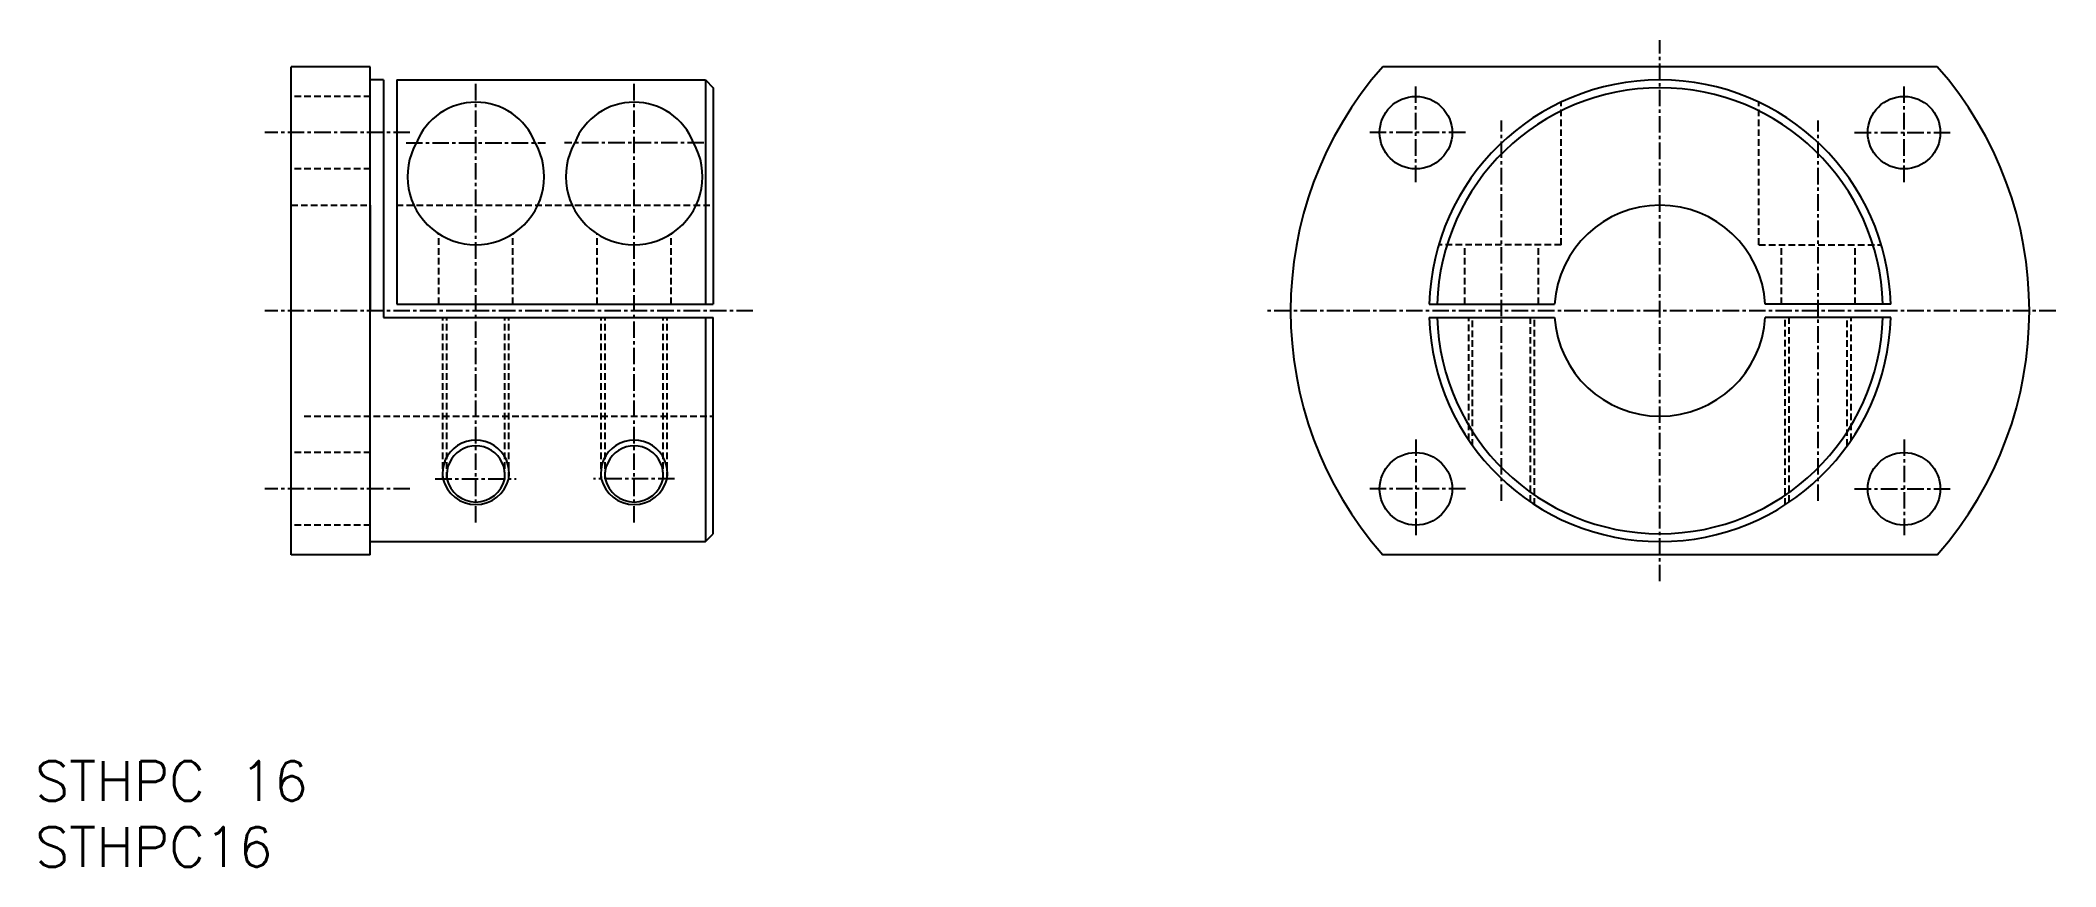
# Model space of a CAD drawing. Extents: x 80 to 233, y 63 to 125.
import ezdxf
from ezdxf.enums import TextEntityAlignment as Align

# ---------------------------------------------------------------- set-up
doc = ezdxf.new("R2010")
doc.units = 0
doc.linetypes.add('CENTER', pattern=[2, 1.25, -0.25, 0.25, -0.25])
doc.linetypes.add('DASHED', pattern=[0.75, 0.5, -0.25])
doc.layers.get('0').update_dxf_attribs({"linetype": 'CONTINUOUS'})
doc.layers.add('CENTER', color=1, linetype='CENTER')
doc.styles.get("Standard").update_dxf_attribs({"font": 'txt.shx', "bigfont": 'bigfont.shx'})

msp = doc.modelspace()

# ---------------------------------------------------------------- linework, layer by layer
at = {"color": 7, "linetype": 'CONTINUOUS'}
for p, q in [((99.35, 86.5), (99.35, 123.5)), ((105.35, 123.5), (99.35, 123.5)), ((105.35, 86.5), (105.35, 123.5)), ((106.35, 122.5), (105.35, 122.5)), ((106.35, 122.5), (106.35, 104.5)), ((107.35, 122.5), (107.35, 105.5)), ((107.35, 122.5), (130.75, 122.5)), ((130.75, 122.5), (130.75, 105.5)), ((130.75, 122.5), (131.35, 121.9)), ((224.12, 123.5), (182.09, 123.5)), ((131.35, 121.9), (131.35, 105.5)), ((105.35, 113), (105.35, 105)), ((107.35, 105.5), (131.35, 105.5)), ((185.61, 105.5), (195.12, 105.5)), ((220.6, 105.5), (211.09, 105.5)), ((105.35, 97), (105.35, 105)), ((106.35, 104.5), (131.35, 104.5)), ((130.75, 104.5), (130.75, 87.5)), ((131.35, 88.1), (131.35, 104.5)), ((185.61, 104.5), (195.12, 104.5)), ((220.6, 104.5), (211.09, 104.5)), ((105.35, 87.5), (130.75, 87.5)), ((130.75, 87.5), (131.35, 88.1)), ((105.35, 86.5), (99.35, 86.5)), ((224.12, 86.5), (182.09, 86.5))]:
    msp.add_line(p, q, dxfattribs=at)
at = {"color": 3, "linetype": 'DASHED'}
for p, q in [((105.35, 121.25), (99.35, 121.25)), ((195.61, 110), (195.61, 120.81)), ((210.61, 110), (210.61, 120.81)), ((105.35, 115.75), (99.35, 115.75)), ((99.35, 113), (105.35, 113)), ((107.35, 113), (131.35, 113)), ((110.55, 105.5), (110.55, 110.82)), ((116.15, 105.5), (116.15, 110.82)), ((122.55, 105.5), (122.55, 110.82)), ((128.15, 105.5), (128.15, 110.82)), ((195.61, 110), (186.34, 110)), ((188.31, 105.5), (188.31, 110)), ((193.91, 105.5), (193.91, 110)), ((210.61, 110), (219.88, 110)), ((212.31, 105.5), (212.31, 110)), ((217.91, 105.5), (217.91, 110)), ((110.85, 92.26), (110.85, 104.5)), ((111.16, 92.26), (111.16, 104.5)), ((115.54, 92.26), (115.54, 104.5)), ((115.85, 92.26), (115.85, 104.5)), ((122.85, 92.26), (122.85, 104.5)), ((123.16, 92.26), (123.16, 104.5)), ((127.54, 92.26), (127.54, 104.5)), ((127.85, 92.26), (127.85, 104.5)), ((188.61, 95.2), (188.61, 104.5)), ((188.91, 94.76), (188.91, 104.5)), ((193.3, 90.51), (193.3, 104.5)), ((193.61, 90.3), (193.61, 104.5)), ((212.61, 90.3), (212.61, 104.5)), ((212.91, 90.51), (212.91, 104.5)), ((217.3, 94.76), (217.3, 104.5)), ((217.61, 95.2), (217.61, 104.5)), ((100.35, 97), (131.35, 97)), ((105.35, 94.25), (99.35, 94.25)), ((105.35, 88.75), (99.35, 88.75))]:
    msp.add_line(p, q, dxfattribs=at)
at = {"color": 7, "linetype": 'CONTINUOUS'}
for centre in [(184.61, 118.5), (221.61, 118.5), (184.61, 91.5), (221.61, 91.5)]:
    msp.add_circle(centre, 2.75, dxfattribs=at)
for centre, radius, start, end in [((203.11, 105), 28, 138.6456, 221.3544), ((203.11, 105), 17.5, 1.6372, 178.3628), ((203.11, 105), 28, 318.6456, 41.3544), ((113.35, 115.98), 4.83, 21.3313, 158.6687), ((125.35, 115.98), 4.83, 21.3313, 158.6687), ((203.11, 105), 16.9, 1.6954, 178.3046), ((113.35, 115.18), 5.18, 150.3616, 29.6384), ((125.35, 115.18), 5.18, 150.3616, 29.6384), ((203.11, 105), 8, 3.5833, 176.4167), ((203.11, 105), 17.5, 181.6372, 358.3628), ((203.11, 105), 16.9, 181.6954, 358.3046), ((203.11, 105), 8, 183.5833, 356.4167), ((113.35, 92.55), 2.21, 352.5088, 187.4912), ((125.35, 92.55), 2.21, 352.5088, 187.4912), ((113.35, 92.75), 2.25, 192.6267, 347.3733), ((125.35, 92.75), 2.25, 192.6267, 347.3733)]:
    msp.add_arc(centre, radius, start, end, dxfattribs=at)
at = {"color": 3, "linetype": 'CONTINUOUS'}
for centre, radius, start, end in [((113.35, 92.67), 2.53, 350.7559, 189.2441), ((125.35, 92.67), 2.53, 350.7559, 189.2441), ((113.35, 92.88), 2.57, 193.8298, 346.1702), ((125.35, 92.88), 2.57, 193.8298, 346.1702)]:
    msp.add_arc(centre, radius, start, end, dxfattribs=at)
at = {"layer": 'CENTER', "color": 1, "linetype": 'CENTER'}
for p, q in [((203.11, 84.5), (203.11, 125.5)), ((113.35, 88.94), (113.35, 122.5)), ((125.35, 88.94), (125.35, 122.5)), ((184.61, 114.75), (184.61, 122.25)), ((221.61, 114.75), (221.61, 122.25)), ((191.11, 90.58), (191.11, 119.42)), ((215.11, 90.58), (215.11, 119.42)), ((108.35, 118.5), (97.35, 118.5)), ((108.06, 117.74), (118.64, 117.74)), ((130.64, 117.74), (120.06, 117.74)), ((188.36, 118.5), (180.86, 118.5)), ((217.86, 118.5), (225.36, 118.5)), ((134.35, 105), (97.35, 105)), ((233.11, 105), (173.11, 105)), ((184.61, 95.25), (184.61, 87.75)), ((221.61, 95.25), (221.61, 87.75)), ((110.28, 92.26), (116.42, 92.26)), ((128.42, 92.26), (122.28, 92.26)), ((108.35, 91.5), (97.35, 91.5)), ((188.36, 91.5), (180.86, 91.5)), ((217.86, 91.5), (225.36, 91.5))]:
    msp.add_line(p, q, dxfattribs=at)

# ---------------------------------------------------------------- texts
at = {"color": 7, "linetype": 'CONTINUOUS'}
for s, p in [('STHPC 16', (79.95, 69.36)), ('STHPC16', (79.95, 64.36))]:
    msp.add_text(s, height=3, dxfattribs=at).set_placement(p, align=Align.MIDDLE_LEFT)

doc.saveas('drawing.dxf')
